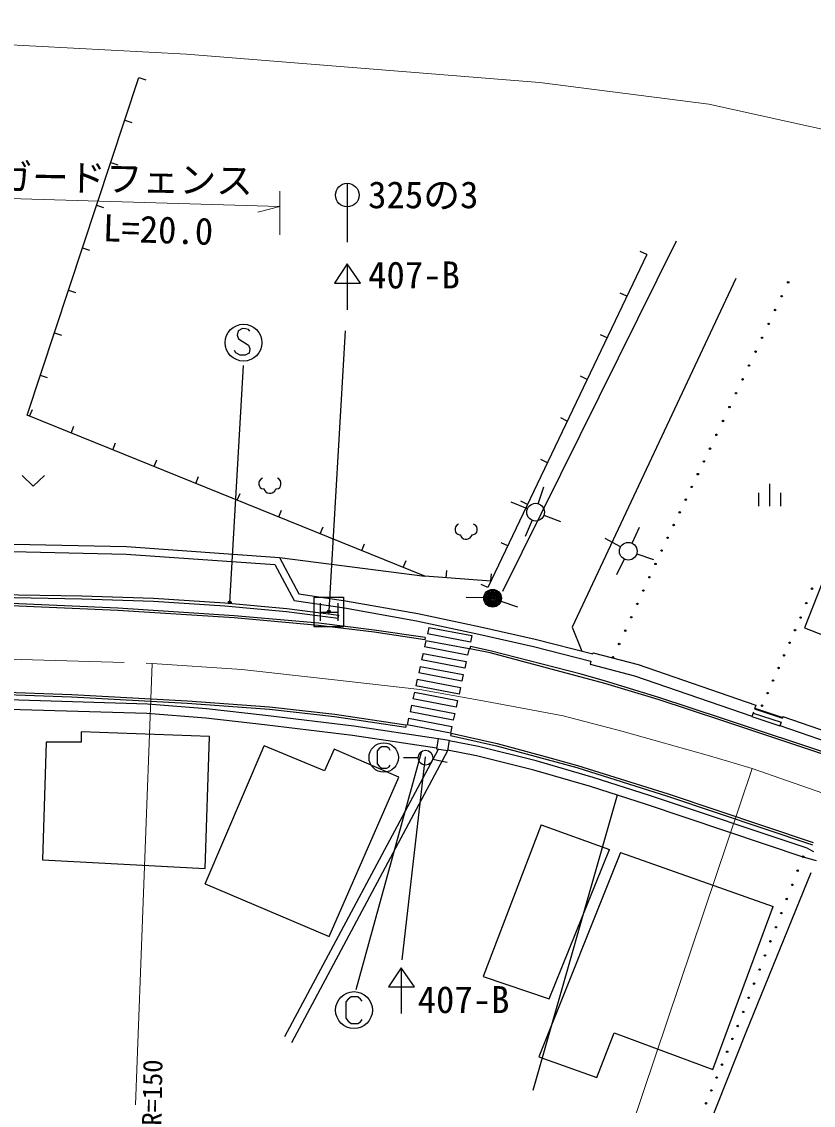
# Model space of a CAD drawing. Units: millimetres, scale not verified. Extents: x 40000 to 680000, y 20000 to 380000.
# Drawn here: x 408751 to 462494, y 263869 to 337424 of the extents above; entities that cross this region are included whole.
import ezdxf
from ezdxf.enums import TextEntityAlignment as Align

# ---------------------------------------------------------------- set-up
doc = ezdxf.new("R2010")
doc.units = ezdxf.units.MM
doc.header["$LTSCALE"] = 1000
doc.linetypes.add('CHAIN', pattern=[18.5, 12, -1.5, 3.5, -1.5])
for name, color, linetype, lineweight in [('M-BGD', 7, 'Continuous', 25), ('M-BGD-EXST', 7, 'Continuous', 25), ('M-BMK', 2, 'CHAIN', 13), ('M-STR-HTXT', 7, 'Continuous', 13), ('M-STR-STRC', 7, 'Continuous', 25)]:
    doc.layers.add(name, color=color, linetype=linetype, lineweight=lineweight)
doc.styles.add('ＭＳ ゴシック', font='')
doc.styles.get('ＭＳ ゴシック').set_extended_font_data('MS Gothic')

msp = doc.modelspace()

# ---------------------------------------------------------------- linework, layer by layer
at = {"layer": 'M-BGD'}
for p, q in [((409121, 310714), (416709, 333626)), ((416709, 333626), (417184, 333469)), ((415753, 330740), (416228, 330583)), ((414798, 327854), (415272, 327697)), ((413842, 324968), (414316, 324811)), ((441413, 298765), (453209, 322556)), ((412886, 322082), (413361, 321925)), ((451187, 321611), (440399, 299011)), ((451187, 321611), (450736, 321826)), ((457238, 319994), (446112, 296322)), ((411930, 319196), (412405, 319039)), ((449839, 318786), (449387, 319001)), ((410974, 316310), (411449, 316152)), ((448490, 315961), (448039, 316176)), ((410018, 313423), (410493, 313266)), ((447142, 313136), (446690, 313351)), ((436127, 299790), (409121, 310714)), ((409293, 310644), (409481, 311108)), ((445793, 310311), (445342, 310526)), ((412112, 309504), (412299, 309967)), ((414930, 308364), (415118, 308827)), ((417749, 307224), (417936, 307687)), ((444445, 307486), (443993, 307701)), ((408791, 306620), (409541, 305900)), ((409541, 305900), (410291, 306620)), ((420567, 306084), (420754, 306547)), ((424886, 306255), (424856, 306135)), ((424856, 306135), (424856, 306015)), ((424856, 306015), (424886, 305895)), ((424976, 306375), (424886, 306255)), ((425096, 306435), (424976, 306375)), ((426236, 306375), (426116, 306435)), ((426326, 306255), (426236, 306375)), ((426356, 306135), (426326, 306255)), ((426326, 305895), (426356, 306015)), ((426356, 306015), (426356, 306135)), ((459521, 306049), (459521, 304549)), ((465797, 306208), (461885, 296287)), ((423385, 304944), (423573, 305407)), ((424886, 305895), (424946, 305805)), ((424946, 305805), (425036, 305745)), ((425036, 305745), (425156, 305715)), ((425156, 305715), (425216, 305715)), ((425216, 305715), (425246, 305625)), ((425246, 305625), (425306, 305535)), ((425306, 305535), (425426, 305445)), ((425426, 305445), (425546, 305415)), ((425546, 305415), (425666, 305415)), ((425666, 305415), (425756, 305445)), ((425756, 305445), (425876, 305505)), ((425876, 305505), (425936, 305565)), ((425936, 305565), (425966, 305625)), ((425966, 305625), (425996, 305715)), ((425996, 305715), (426056, 305715)), ((426056, 305715), (426176, 305745)), ((426176, 305745), (426266, 305805)), ((426266, 305805), (426326, 305895)), ((443825, 304702), (444190, 305845)), ((458771, 305449), (458771, 304549)), ((460271, 305449), (460271, 304549)), ((443086, 304358), (441976, 304812)), ((443096, 304661), (442645, 304876)), ((426204, 303804), (426391, 304267)), ((444204, 303920), (445327, 303499)), ((429022, 302663), (429210, 303127)), ((438202, 303137), (438172, 303017)), ((438292, 303257), (438202, 303137)), ((438412, 303317), (438292, 303257)), ((439552, 303257), (439432, 303317)), ((439642, 303137), (439552, 303257)), ((439672, 303017), (439642, 303137)), ((443409, 303578), (442943, 302472)), ((450185, 302023), (450693, 303110)), ((379910, 302552), (415878, 301789)), ((438172, 303017), (438172, 302897)), ((438172, 302897), (438202, 302777)), ((438202, 302777), (438262, 302687)), ((438262, 302687), (438352, 302627)), ((438352, 302627), (438472, 302597)), ((438472, 302597), (438532, 302597)), ((438532, 302597), (438562, 302507)), ((438562, 302507), (438622, 302417)), ((438622, 302417), (438742, 302327)), ((438742, 302327), (438862, 302297)), ((438982, 302297), (439072, 302327)), ((439072, 302327), (439192, 302387)), ((439192, 302387), (439252, 302447)), ((439252, 302447), (439282, 302507)), ((439282, 302507), (439312, 302597)), ((439312, 302597), (439372, 302597)), ((439372, 302597), (439492, 302627)), ((439492, 302627), (439582, 302687)), ((439582, 302687), (439642, 302777)), ((439642, 302777), (439672, 302897)), ((439672, 302897), (439672, 303017)), ((449407, 301771), (448358, 302353)), ((379909, 302052), (415855, 301290)), ((415878, 301789), (426245, 301052)), ((431841, 301523), (432028, 301987)), ((438862, 302297), (438982, 302297)), ((441748, 301836), (441297, 302051)), ((415855, 301290), (425936, 300572)), ((426245, 301052), (427574, 298595)), ((426245, 301052), (436127, 299790)), ((434659, 300383), (434847, 300847)), ((449663, 300943), (449127, 299869)), ((450502, 301295), (451644, 300925)), ((425936, 300572), (427253, 298138)), ((437580, 299681), (437617, 300180)), ((440612, 299455), (436127, 299790)), ((440612, 299455), (440649, 299954)), ((440399, 299011), (439948, 299226)), ((415277, 297604), (407518, 297945)), ((427253, 298138), (430660, 297628)), ((427574, 298595), (430741, 298121)), ((428607, 296350), (428607, 298350)), ((428607, 298350), (430607, 298350)), ((429007, 297950), (429007, 296750)), ((430207, 297950), (430207, 296750)), ((430607, 298350), (430607, 296350)), ((430741, 298121), (435641, 297243)), ((440119, 298306), (438920, 298336)), ((441286, 298095), (442421, 297703)), ((415269, 297455), (407512, 297795)), ((423171, 296954), (415269, 297455)), ((423183, 297104), (415277, 297604)), ((429007, 297350), (430207, 297350)), ((430660, 297628), (435545, 296753)), ((435641, 297243), (439903, 296348)), ((428898, 296438), (423171, 296954)), ((428914, 296587), (423183, 297104)), ((432670, 295975), (428898, 296438)), ((432690, 296124), (428914, 296587)), ((435545, 296753), (439796, 295859)), ((430607, 296350), (428607, 296350)), ((436128, 295467), (432670, 295975)), ((436149, 295616), (432690, 296124)), ((436390, 296312), (436292, 295872)), ((439222, 295314), (436292, 295872)), ((436390, 296312), (439320, 295753)), ((439320, 295753), (439222, 295314)), ((439796, 295859), (443504, 295013)), ((439903, 296348), (443621, 295500)), ((446112, 296322), (446785, 294697)), ((461885, 296287), (464882, 295104)), ((436194, 295430), (436097, 294990)), ((439027, 294432), (436097, 294990)), ((436149, 295616), (436128, 295467)), ((436194, 295430), (439124, 294871)), ((439212, 295008), (439181, 294862)), ((440561, 294724), (439212, 295008)), ((443504, 295013), (447401, 294025)), ((443621, 295500), (447527, 294509)), ((435999, 294548), (435902, 294108)), ((435999, 294548), (438929, 293990)), ((439124, 294871), (439027, 294432)), ((440547, 294574), (439181, 294862)), ((448345, 292505), (440547, 294574)), ((446728, 293129), (440561, 294724)), ((447547, 294586), (447527, 294509)), ((447547, 294586), (450596, 293795)), ((435804, 293666), (435706, 293226)), ((435804, 293666), (438734, 293108)), ((438832, 293550), (435902, 294108)), ((438929, 293990), (438832, 293550)), ((447401, 294025), (447346, 293811)), ((447346, 293811), (450365, 293028)), ((450596, 293795), (458590, 291030)), ((435608, 292784), (435511, 292344)), ((435608, 292784), (438538, 292226)), ((438636, 292668), (435706, 293226)), ((438734, 293108), (438636, 292668)), ((448387, 292649), (446728, 293129)), ((450365, 293028), (458328, 290274)), ((417283, 291108), (367143, 292604)), ((403706, 292052), (412150, 291746)), ((438441, 291786), (435511, 292344)), ((438538, 292226), (438441, 291786)), ((451969, 291406), (448345, 292505)), ((452014, 291549), (448387, 292649)), ((417247, 290459), (367145, 291954)), ((403702, 291903), (412143, 291596)), ((412143, 291596), (419992, 291172)), ((412150, 291746), (420001, 291321)), ((420001, 291321), (425579, 290912)), ((435413, 291902), (435315, 291462)), ((438245, 290904), (435315, 291462)), ((435413, 291902), (438343, 291344)), ((438343, 291344), (438245, 290904)), ((456280, 289990), (451969, 291406)), ((456327, 290133), (452014, 291549)), ((421309, 290785), (417283, 291108)), ((419992, 291172), (425565, 290763)), ((425306, 290334), (421309, 290785)), ((425565, 290763), (429981, 290271)), ((425579, 290912), (430001, 290419)), ((435217, 291020), (435120, 290580)), ((438050, 290022), (435120, 290580)), ((435217, 291020), (438147, 290462)), ((458426, 290558), (458322, 290255)), ((458590, 291030), (458502, 290775)), ((458502, 290775), (460398, 290151)), ((458518, 290823), (460414, 290199)), ((421247, 290137), (417247, 290459)), ((425231, 289688), (421247, 290137)), ((431301, 289609), (425306, 290334)), ((429981, 290271), (434820, 289542)), ((430001, 290419), (434842, 289690)), ((435022, 290138), (434924, 289699)), ((435022, 290138), (437952, 289580)), ((438147, 290462), (438050, 290022)), ((464735, 287158), (456280, 289990)), ((464783, 287301), (456327, 290133)), ((458322, 290255), (460219, 289631)), ((458403, 290492), (460300, 289868)), ((460303, 289877), (460219, 289631)), ((460433, 290255), (460398, 290151)), ((460433, 290255), (465618, 288476)), ((421504, 288910), (412788, 289213)), ((412788, 289213), (412788, 288522)), ((431213, 288965), (425231, 289688)), ((437037, 288751), (431301, 289609)), ((434842, 289690), (434820, 289542)), ((437855, 289140), (434924, 289699)), ((437952, 289580), (437855, 289140)), ((437904, 289119), (437871, 288973)), ((437904, 289119), (441028, 288425)), ((460222, 289640), (465407, 287861)), ((410415, 288522), (410156, 280539)), ((412788, 288522), (410415, 288522)), ((421202, 279935), (421504, 288910)), ((436934, 288109), (431213, 288965)), ((436924, 288041), (437039, 288768)), ((437039, 288768), (437775, 288651)), ((437775, 288651), (437660, 287924)), ((439762, 288228), (437770, 288615)), ((437871, 288973), (440992, 288279)), ((441028, 288425), (444294, 287541)), ((421202, 278900), (425215, 288263)), ((429315, 286580), (425215, 288263)), ((437033, 288024), (426604, 268525)), ((437660, 287924), (427067, 268119)), ((429962, 288047), (429315, 286580)), ((434363, 286149), (429962, 288047)), ((433012, 288080), (432892, 287920)), ((432892, 287920), (432892, 287040)), ((433172, 288200), (433012, 288080)), ((433532, 288200), (433172, 288200)), ((433692, 288080), (433532, 288200)), ((433772, 287960), (433692, 288080)), ((437660, 287924), (436924, 288041)), ((439621, 287593), (437668, 287973)), ((443688, 287242), (439762, 288228)), ((440992, 288279), (446448, 286802)), ((432892, 287040), (433012, 286880)), ((433012, 286880), (433172, 286760)), ((433692, 286840), (433772, 286960)), ((435666, 287460), (434666, 287447)), ((436656, 287368), (437637, 287171)), ((443519, 286614), (439621, 287593)), ((447549, 286129), (443688, 287242)), ((444294, 287541), (446490, 286946)), ((446490, 286946), (452646, 285001)), ((429617, 275318), (434363, 286149)), ((433172, 286760), (433532, 286760)), ((433532, 286760), (433692, 286840)), ((447359, 285508), (443519, 286614)), ((446448, 286802), (452600, 284858)), ((451178, 284279), (447359, 285508)), ((451381, 284896), (447549, 286129)), ((462084, 281318), (451381, 284896)), ((452600, 284858), (462434, 281555)), ((452646, 285001), (462482, 281698)), ((461878, 280701), (451178, 284279)), ((444014, 282914), (440077, 272612)), ((444014, 282914), (448653, 281242)), ((449408, 281026), (443852, 267164)), ((444554, 271101), (448653, 281242)), ((449408, 281026), (459764, 277358)), ((462065, 281324), (462507, 281093)), ((410156, 280539), (421202, 279935)), ((461862, 280706), (462691, 280492)), ((462328, 279648), (457905, 268807)), ((421202, 278900), (429617, 275318)), ((455665, 266301), (459764, 277358)), ((440077, 272612), (444554, 271101)), ((447790, 265761), (448976, 268782)), ((448976, 268782), (455665, 266301)), ((457905, 268807), (455113, 261779)), ((443852, 267164), (447790, 265761))]:
    msp.add_line(p, q, dxfattribs=at)
for centre, radius in [((460787, 319731), 50), ((460344, 318790), 50), ((459902, 317849), 50), ((459459, 316908), 50), ((459017, 315967), 50), ((458574, 315026), 50), ((458132, 314084), 50), ((457689, 313143), 50), ((457247, 312202), 50), ((456804, 311261), 50), ((456362, 310320), 50), ((455919, 309379), 50), ((455477, 308438), 50), ((455066, 307574), 50), ((454655, 306710), 50), ((454244, 305846), 50), ((443642, 304131), 600), ((453834, 304982), 50), ((453423, 304119), 50), ((453012, 303255), 50), ((452601, 302391), 50), ((449932, 301479), 600), ((452190, 301527), 50), ((451779, 300621), 50), ((451368, 299715), 50), ((440719, 298291), 600), ((440719, 298291), 528), ((440719, 298291), 456), ((440719, 298291), 384), ((450958, 298809), 50), ((462409, 298935), 50), ((422876, 298004), 100), ((422876, 298004), 50), ((422876, 298004), 25), ((440719, 298291), 312), ((440719, 298291), 240), ((440719, 298291), 168), ((440719, 298291), 96), ((440719, 298291), 24), ((450547, 297903), 50), ((462019, 297956), 50), ((429603, 297384), 100), ((429603, 297384), 50), ((429603, 297384), 25), ((450136, 296997), 50), ((461629, 296976), 50), ((449725, 296091), 50), ((461256, 296121), 50), ((449314, 295185), 50), ((460883, 295266), 50), ((448903, 294279), 50), ((460510, 294412), 50), ((460136, 293557), 50), ((459763, 292702), 50), ((459390, 291847), 50), ((459017, 290992), 50), ((433332, 287480), 1000), ((436166, 287466), 500), ((461805, 280751), 50), ((461435, 279793), 50), ((461065, 278834), 50), ((460694, 277876), 50), ((460324, 276918), 50), ((459954, 275960), 50), ((459584, 275002), 50), ((459214, 274043), 50), ((458843, 273085), 50), ((458473, 272127), 50), ((458103, 271169), 50), ((457733, 270210), 50), ((457363, 269252), 50), ((457004, 268378), 50), ((456646, 267503), 50), ((456288, 266629), 50), ((455930, 265755), 50), ((455572, 264880), 50), ((455214, 264006), 50)]:
    msp.add_circle(centre, radius, dxfattribs=at)
at = {"layer": 'M-BGD-EXST'}
for p, q in [((423441, 316448), (423380, 316150)), ((423746, 316588), (423441, 316448)), ((423946, 316580), (423746, 316588)), ((424144, 316523), (423946, 316580)), ((424241, 316420), (424144, 316523)), ((423380, 316150), (423471, 315897)), ((423471, 315897), (424156, 315472)), ((423287, 314953), (423193, 315106)), ((423582, 314792), (423287, 314953)), ((424187, 314921), (423931, 314780)), ((424156, 315472), (424247, 315219)), ((424247, 315219), (424187, 314921)), ((422876, 298004), (423818, 314093)), ((423931, 314780), (423582, 314792)), ((428607, 296350), (428607, 298350)), ((428607, 298350), (430607, 298350)), ((429007, 297950), (429007, 296750)), ((430207, 297950), (430207, 296750)), ((430607, 298350), (430607, 296350)), ((429007, 297350), (430207, 297350)), ((430607, 296350), (428607, 296350)), ((431451, 271727), (435901, 287829)), ((433012, 288080), (432892, 287920)), ((432892, 287920), (432892, 287040)), ((433172, 288200), (433012, 288080)), ((433532, 288200), (433172, 288200)), ((433692, 288080), (433532, 288200)), ((433772, 287960), (433692, 288080)), ((432892, 287040), (433012, 286880)), ((433012, 286880), (433172, 286760)), ((433692, 286840), (433772, 286960)), ((433172, 286760), (433532, 286760)), ((433532, 286760), (433692, 286840)), ((430912, 271085), (430762, 270885)), ((430762, 270885), (430762, 269785)), ((431113, 271234), (430912, 271085)), ((431563, 271234), (431113, 271234)), ((431762, 271084), (431563, 271234)), ((431862, 270934), (431762, 271084)), ((430762, 269785), (430912, 269585)), ((430912, 269585), (431112, 269434)), ((431112, 269434), (431562, 269434)), ((431562, 269434), (431762, 269534)), ((431762, 269534), (431862, 269684))]:
    msp.add_line(p, q, dxfattribs=at)
for centre, radius in [((423812, 315635), 1250), ((433332, 287480), 1000), ((431312, 270334), 1250)]:
    msp.add_circle(centre, radius, dxfattribs=at)
at = {"layer": 'M-BMK'}
for p, q in [((366728, 295365), (417612, 293865)), ((417612, 293865), (423702, 293441)), ((423702, 293441), (429582, 292794)), ((429582, 292794), (435785, 292093)), ((435785, 292093), (440315, 291284)), ((440315, 291284), (445514, 290295)), ((445514, 290295), (449505, 289270)), ((449505, 289270), (455439, 287598)), ((455439, 287598), (458351, 286735)), ((458351, 286735), (474868, 280966))]:
    msp.add_line(p, q, dxfattribs=at)
at = {"layer": 'M-STR-HTXT'}
for p, q in [((378808, 337424), (419940, 335212)), ((419940, 335212), (443912, 333293)), ((443912, 333293), (455395, 331818)), ((455395, 331818), (468912, 328851)), ((426286, 325930), (426286, 322964)), ((406250, 325470), (426286, 324878)), ((426286, 324878), (424774, 324502)), ((417612, 293865), (416478, 263900)), ((458351, 286735), (448696, 258052))]:
    msp.add_line(p, q, dxfattribs=at)
at = {"layer": 'M-STR-STRC'}
for p, q in [((430853, 326451), (430853, 322451)), ((430853, 320979), (429990, 319684)), ((430853, 320979), (430851, 317872)), ((431747, 319683), (430853, 320979)), ((429990, 319684), (431747, 319683)), ((430715, 316429), (429603, 297425)), ((406749, 298359), (412832, 298249)), ((406753, 298559), (412837, 298449)), ((412832, 298249), (417693, 298091)), ((412837, 298449), (417703, 298290)), ((417693, 298091), (422538, 297784)), ((417703, 298290), (422553, 297983)), ((422553, 297983), (426758, 297596)), ((422538, 297784), (426735, 297397)), ((426735, 297397), (430247, 296931)), ((426758, 297596), (430273, 297130)), ((430247, 296931), (430273, 297130)), ((436144, 287526), (434561, 273752)), ((449178, 284917), (443446, 264879)), ((434514, 273208), (433651, 271914)), ((434514, 273208), (434511, 270101)), ((435408, 271912), (434514, 273208)), ((433651, 271914), (435408, 271912))]:
    msp.add_line(p, q, dxfattribs=at)
msp.add_circle((430853, 325651), 800, dxfattribs=at)

# ---------------------------------------------------------------- texts
at = {"layer": 'M-STR-HTXT', "style": 'ＭＳ ゴシック'}
for s, height, rotation, p in [('ガードフェンス', 1833, 359, (406931, 325468)), ('L=20.0', 1833, 358, (414225, 321977)), ('R=150', 1320, 89, (418629, 262472))]:
    msp.add_text(s, height=height, rotation=rotation, dxfattribs=at).set_placement(p, align=Align.BOTTOM_LEFT)
at = {"layer": 'M-STR-STRC', "style": 'ＭＳ ゴシック'}
for s, p in [('325の3', (432270, 324207)), ('407-B', (432270, 318766)), ('407-B', (435633, 269579))]:
    msp.add_text(s, height=1833, dxfattribs=at).set_placement(p, align=Align.BOTTOM_LEFT)

doc.saveas('drawing.dxf')
